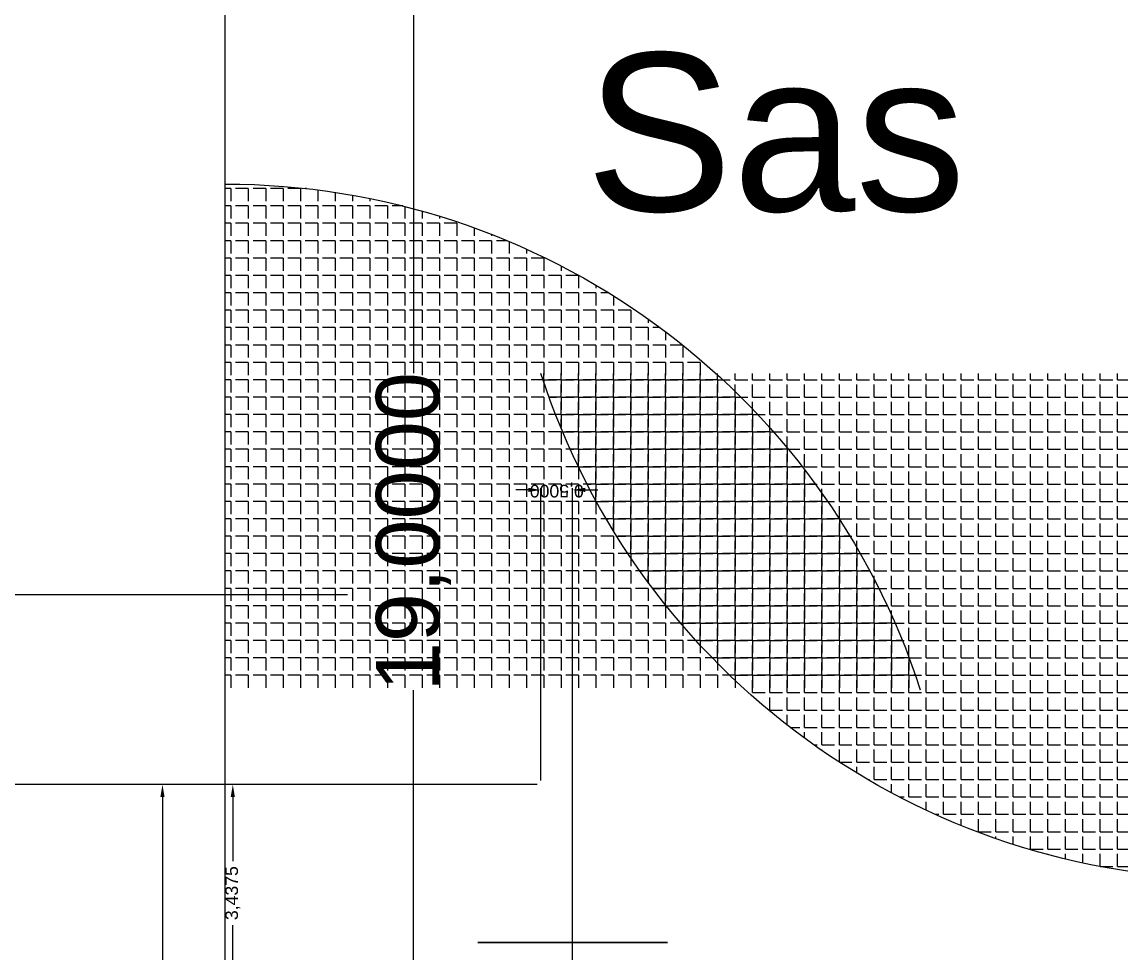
# Model space of a CAD drawing. Header units: millimetres. Extents: x -129 to 171, y -129 to 202.
# Drawn here: x 56.4 to 73.78, y 111.96 to 126.69 of the extents above; entities that cross this region are included whole.
import ezdxf

# ---------------------------------------------------------------- set-up
doc = ezdxf.new("R2010")
doc.units = ezdxf.units.MM
doc.header["$MEASUREMENT"] = 0
for name, color, linetype, plot in [('Dimensiune acoperis', 11, 'Continuous', False), ('Dimensiuni corp 0', 11, 'Continuous', False), ('Dimensiuni interior_0', 11, 'Continuous', False), ('Dimensiuni lift', 11, 'Continuous', False)]:
    doc.layers.add(name, color=color, linetype=linetype, plot=plot)
doc.layers.add('Text_1', color=231, linetype='Continuous')
doc.layers.add('Uși_sas', color=201, linetype='Continuous')
doc.styles.get("Standard").update_dxf_attribs({"font": 'arial.ttf'})
doc.dimstyles.new('Mici', dxfattribs={"dimtxt": 0.05, "dimasz": 0.05, "dimexe": 0.03, "dimexo": 0.0625, "dimgap": 0.09, "dimtad": 0, "dimdec": 4, "dimzin": 0, "dimtxsty": 'Standard', "dimcen": 0.09, "dimclrd": 1, "dimclre": 1, "dimadec": 0, "dimazin": 0, "dimtfac": 1, "dimtdec": 4, "dimtofl": 0, "dimtmove": 0, "dimatfit": 3, "dimfxl": 1, "dimtolj": 1, "dimtzin": 0, "dimarcsym": 0})
doc.dimstyles.get("Standard").update_dxf_attribs({"dimtxt": 0.18, "dimasz": 0.18, "dimexe": 0.18, "dimexo": 0.0625, "dimgap": 0.09, "dimtad": 0, "dimtih": 1, "dimtoh": 1, "dimdec": 4, "dimzin": 0, "dimdsep": 46, "dimtxsty": 'Standard', "dimcen": 0.09, "dimadec": 0, "dimazin": 0, "dimtfac": 1, "dimtdec": 4, "dimtofl": 0, "dimtmove": 0, "dimatfit": 3, "dimfxl": 1, "dimtolj": 1, "dimtzin": 0, "dimarcsym": 0})

# ---------------------------------------------------------------- blocks, each defined once
blk = doc.blocks.new('*D107')
at = {"layer": 'Defpoints', "color": 0, "transparency": 16777216}
for p in [(71.87651810813051, 130.5513269094025), (77.85934209984546, 130.5513269094025), (71.87651810813051, 111.5513269094025)]:
    blk.add_point(p, dxfattribs=at)
at = {"layer": 'Dimensiuni lift', "color": 1, "lineweight": -2, "transparency": 16777216}
for p, q in [((71.93901810813051, 130.5513269094025), (78.03934209984546, 130.5513269094025)), ((77.85934209984546, 129.7513269094025), (77.85934209984546, 123.5567430076289)), ((77.85934209984546, 112.3513269094025), (77.85934209984546, 118.545910811176)), ((71.93901810813051, 111.5513269094025), (78.03934209984546, 111.5513269094025))]:
    blk.add_line(p, q, dxfattribs=at)
at = {"layer": 'Dimensiuni lift', "color": 1, "transparency": 16777216}
for points in [[(77.72600876651212, 129.7513269094025), (77.9926754331788, 129.7513269094025), (77.85934209984546, 130.5513269094025)], [(77.72600876651212, 112.3513269094025), (77.9926754331788, 112.3513269094025), (77.85934209984546, 111.5513269094025)]]:
    blk.add_solid(points, dxfattribs=at)
at = {"layer": 'Dimensiuni lift', "color": 0, "transparency": 16777216, "insert": (77.85934209984549, 121.0513269094024), "char_height": 1, "attachment_point": 5, "rotation": 90}
blk.add_mtext('\\A1;19,0000', dxfattribs=at)
blk = doc.blocks.new('*D252')
at = {"layer": 'Defpoints', "color": 0, "transparency": 16777216}
for p in [(55.61549557371359, 117.0513269094006), (76.8765181081294, 117.0513269094006), (76.87651810812898, 30.05132690940289)]:
    blk.add_point(p, dxfattribs=at)
at = {"layer": 'Dimensiuni corp 0', "color": 1, "lineweight": -2, "transparency": 16777216}
for p, q in [((76.8140181081294, 117.0513269094006), (55.4354955737136, 117.0513269094006)), ((55.61549557371359, 116.2513269094006), (55.61549557371361, 76.10449198443582)), ((55.61549557371362, 30.85132690940288), (55.61549557371361, 70.99816183436762)), ((76.81401810812898, 30.05132690940289), (55.43549557371362, 30.05132690940288))]:
    blk.add_line(p, q, dxfattribs=at)
at = {"layer": 'Dimensiuni corp 0', "color": 1, "transparency": 16777216}
for points in [[(55.48216224038026, 116.2513269094006), (55.74882890704693, 116.2513269094006), (55.61549557371359, 117.0513269094006)], [(55.48216224038028, 30.85132690940288), (55.74882890704695, 30.85132690940288), (55.61549557371362, 30.05132690940288)]]:
    blk.add_solid(points, dxfattribs=at)
at = {"layer": 'Dimensiuni corp 0', "color": 0, "transparency": 16777216, "insert": (55.61549557371362, 73.5513269094017), "char_height": 1, "attachment_point": 5, "rotation": 90}
blk.add_mtext('\\A1;87,0000', dxfattribs=at)
blk = doc.blocks.new('*D288')
at = {"layer": 'Defpoints', "color": 0, "transparency": 16777216}
for p in [(50.90336137668231, 120.0513269094024), (76.87651810812898, 120.0513269094024), (76.87651810812898, 30.05132690941483)]:
    blk.add_point(p, dxfattribs=at)
at = {"layer": 'Dimensiuni corp 0', "color": 1, "lineweight": -2, "transparency": 16777216}
for p, q in [((76.81401810812898, 120.0513269094024), (50.72336137668231, 120.0513269094024)), ((50.90336137668231, 119.2513269094024), (50.90336137668232, 77.60380985620263)), ((50.90336137668233, 30.85132690941482), (50.90336137668232, 72.49884396261463)), ((76.81401810812898, 30.05132690941483), (50.72336137668233, 30.05132690941482))]:
    blk.add_line(p, q, dxfattribs=at)
at = {"layer": 'Dimensiuni corp 0', "color": 1, "transparency": 16777216}
for points in [[(50.77002804334897, 119.2513269094024), (51.03669471001564, 119.2513269094024), (50.90336137668231, 120.0513269094024)], [(50.77002804334899, 30.85132690941482), (51.03669471001566, 30.85132690941482), (50.90336137668233, 30.05132690941482)]]:
    blk.add_solid(points, dxfattribs=at)
at = {"layer": 'Dimensiuni corp 0', "color": 0, "transparency": 16777216, "insert": (50.90336137668233, 75.0513269094086), "char_height": 1, "attachment_point": 5, "rotation": 90}
blk.add_mtext('\\A1;90,0000', dxfattribs=at)
blk = doc.blocks.new('*D648')
at = {"layer": 'Defpoints', "color": 0, "transparency": 16777216}
for p in [(79.87651810812926, 121.7116886264808), (79.87651810812926, 117.0513269094026), (80.37651810812972, 113.6138269094043)]:
    blk.add_point(p, dxfattribs=at)
at = {"layer": 'Dimensiuni interior_0', "color": 1, "lineweight": -2, "transparency": 16777216}
for p, q in [((79.67651810812929, 121.7116886264808), (79.47651810812928, 121.7116886264808)), ((79.87651810812929, 117.1138269094025), (79.87651810812929, 121.7416886264808)), ((80.37651810812974, 113.6763269094043), (80.37651810812974, 121.7416886264808)), ((80.57651810812975, 121.7116886264808), (80.77651810812975, 121.7116886264808))]:
    blk.add_line(p, q, dxfattribs=at)
at = {"layer": 'Dimensiuni interior_0', "color": 1, "transparency": 16777216}
for points in [[(79.67651810812929, 121.6783552931475), (79.67651810812929, 121.7450219598141), (79.87651810812929, 121.7116886264808)], [(80.57651810812975, 121.6783552931475), (80.57651810812975, 121.7450219598141), (80.37651810812974, 121.7116886264808)]]:
    blk.add_solid(points, dxfattribs=at)
at = {"layer": 'Dimensiuni interior_0', "color": 0, "transparency": 16777216, "insert": (80.12651810812952, 121.7116886264808), "char_height": 0.2, "attachment_point": 5, "rotation": 180}
blk.add_mtext('\\A1;0,5000', dxfattribs=at)
blk = doc.blocks.new('*D649')
at = {"layer": 'Defpoints', "color": 0, "transparency": 16777216}
for p in [(75.00194906913754, 117.0513269094043), (79.87651810812969, 117.0513269094043), (80.37651810812969, 113.6138269094043)]:
    blk.add_point(p, dxfattribs=at)
at = {"layer": 'Dimensiuni interior_0', "color": 1, "lineweight": -2, "transparency": 16777216}
for p, q in [((79.81401810812969, 117.0513269094043), (74.97194906913754, 117.0513269094043)), ((75.00194906913754, 116.8513269094042), (75.00194906913754, 115.8384022845748)), ((75.00194906913754, 113.8138269094043), (75.00194906913754, 114.8267515342337)), ((80.31401810812969, 113.6138269094043), (74.97194906913754, 113.6138269094043))]:
    blk.add_line(p, q, dxfattribs=at)
at = {"layer": 'Dimensiuni interior_0', "color": 1, "transparency": 16777216}
for points in [[(74.9686157358042, 116.8513269094042), (75.03528240247087, 116.8513269094042), (75.00194906913754, 117.0513269094043)], [(74.9686157358042, 113.8138269094043), (75.03528240247087, 113.8138269094043), (75.00194906913754, 113.6138269094043)]]:
    blk.add_solid(points, dxfattribs=at)
at = {"layer": 'Dimensiuni interior_0', "color": 0, "transparency": 16777216, "insert": (75.00194906913755, 115.3325769094043), "char_height": 0.2, "attachment_point": 5, "rotation": 90.00000000000001}
blk.add_mtext('\\A1;3,4375', dxfattribs=at)
blk = doc.blocks.new('*D939')
at = {"layer": 'Defpoints', "color": 0, "transparency": 16777216}
for p in [(73.88891750067636, 117.0513269094028), (79.87651810812935, 117.0513269094028), (79.87651810812926, 107.1138269094026)]:
    blk.add_point(p, dxfattribs=at)
at = {"layer": 'Dimensiuni interior_0', "color": 1, "lineweight": -2, "transparency": 16777216}
for p, q in [((79.81401810812935, 117.0513269094028), (73.85891750067636, 117.0513269094028)), ((73.88891750067636, 116.8513269094028), (73.88891750067636, 112.5884704973973)), ((73.88891750067636, 107.3138269094026), (73.88891750067636, 111.5766833214082)), ((79.81401810812926, 107.1138269094026), (73.85891750067636, 107.1138269094026))]:
    blk.add_line(p, q, dxfattribs=at)
at = {"layer": 'Dimensiuni interior_0', "color": 1, "transparency": 16777216}
for points in [[(73.85558416734303, 116.8513269094028), (73.92225083400969, 116.8513269094028), (73.88891750067636, 117.0513269094028)], [(73.85558416734303, 107.3138269094026), (73.92225083400969, 107.3138269094026), (73.88891750067636, 107.1138269094026)]]:
    blk.add_solid(points, dxfattribs=at)
at = {"layer": 'Dimensiuni interior_0', "color": 0, "transparency": 16777216, "insert": (73.88891750067637, 112.0825769094027), "char_height": 0.2, "attachment_point": 5, "rotation": 90}
blk.add_mtext('\\A1;9,9375', dxfattribs=at)
blk = doc.blocks.new('A$Ca0c041a6')
at = {"layer": 'Uși_sas'}
h = blk.add_hatch(dxfattribs=at)
h.set_pattern_fill('ANGLE', color=256, angle=180)
h.set_pattern_definition([(180, (36.59982392689709, 44.30000000000017), (-3.367778697655222e-17, -0.275), [0.2, -0.075]), (270, (36.59982392689709, 44.30000000000017), (0.275, -5.051668046482833e-17), [0.2, -0.075])])
h.paths.add_polyline_path([(39.59982392689709, 36.30000000000022), (50.59982392689638, 36.30000000000022, 0.3251838135919476), (39.59982392689709, 44.30000000000022)])
h = blk.add_hatch(dxfattribs=at)
h.set_pattern_fill('ANGLE', color=256)
h.set_pattern_definition([(0, (58.59982392689709, 33.30000000000028), (0, 0.275), [0.2, -0.075]), (90, (58.59982392689709, 33.30000000000028), (-0.275, 1.683889348827611e-17), [0.2, -0.075])])
h.paths.add_polyline_path([(55.59982392689709, 41.30000000000022), (44.5998239268978, 41.30000000000022, 0.3251838135919476), (55.59982392689709, 33.30000000000022)])
at = {"layer": 'Dimensiune acoperis'}
blk.add_line((39.60136673927164, 48.24939999999755, 29.99999999999762), (39.5998239268983, 25.89029999999835, 29.99999999999761), dxfattribs=at)
at = {"layer": 'Uși_sas'}
for points in [[(39.59982392689709, 44.30000000000022, -0.3251838135919544), (50.59982392689646, 36.29999999999995, -1.374999999999877)], [(55.59982392689709, 33.30000000000022, -0.3251838135919544), (44.59982392689771, 41.30000000000049, -1.374999999999877)]]:
    blk.add_lwpolyline(points, format="xyb", dxfattribs=at)
at = {"layer": 'Uși_sas', "extrusion": (0, -1, -2.220446049250313e-16)}
blk.add_circle((45.09982392689706, 13.99999999999761, -32.30000000000024), 1.5, dxfattribs=at)
at = {"layer": 'Text_1'}
blk.add_text('Sas', height=2.5, dxfattribs=at).set_placement((45.30256431060927, 43.87198551062852, 0.0999999999976211))
at = {"layer": 'Dimensiuni corp 0'}
dim = blk.add_linear_dim(base=(15.62666719544891, 37.80000000000025, -30.00000000000229), p1=(41.59982392689555, -52.19999999998737, -30.00000000000229), p2=(41.59982392689555, 37.8000000000002, -30.00000000000234), angle=90, dimstyle='Standard', dxfattribs=at)
dim.commit()
dim.dimension.update_dxf_attribs({"geometry": '*D288', "text_midpoint": (15.62666719544893, -7.19999999999358, -30.00000000000229), "insert": (-35.2766941812334, -82.25132690940218)})
dim = blk.add_linear_dim(base=(20.3388013924802, 34.79999999999838, -30.00000000000229), p1=(41.59982392689555, -52.19999999999931, -30.00000000000229), p2=(41.59982392689598, 34.79999999999832, -30.00000000000229), angle=90, dimstyle='Standard', dxfattribs=at)
dim.commit()
dim.dimension.update_dxf_attribs({"geometry": '*D252', "text_midpoint": (20.33880139248022, -8.700000000000486, -30.00000000000229), "dimtype": 128, "insert": (-35.2766941812334, -82.25132690940218)})
at = {"layer": 'Dimensiuni interior_0'}
dim = blk.add_linear_dim(base=(44.59982392689587, 39.46036171707867, -30.00000000000211), p1=(45.09982392689629, 31.36250000000207, -30.0000000000023), p2=(44.59982392689584, 34.80000000000034, -30.0000000000024), angle=180, dimstyle='Mici', override={"dimtxt": 0.2, "dimasz": 0.2}, dxfattribs=at)
dim.commit()
dim.dimension.update_dxf_attribs({"geometry": '*D648', "text_midpoint": (44.84982392689612, 39.46036171707863, -30.00000000000211), "dimtype": 128, "insert": (-35.2766941812334, -82.25132690940218)})
for base, p1, p2, picture, middle in [((38.61222331944296, 34.80000000000064, -30.00000000000234), (44.59982392689584, 24.86250000000034, -30.00000000000241), (44.59982392689592, 34.80000000000058, -30.00000000000232), '*D939', (38.61222331944298, 29.83125000000048, -30.00000000000234)), ((39.72525488790414, 34.80000000000207, -30.00000000000211), (45.09982392689629, 31.36250000000207, -30.00000000000231), (44.59982392689629, 34.80000000000207, -30.00000000000232), '*D649', (39.72525488790414, 33.08125000000207, -30.00000000000211))]:
    dim = blk.add_linear_dim(base=base, p1=p1, p2=p2, angle=90, dimstyle='Mici', override={"dimtxt": 0.2, "dimasz": 0.2}, dxfattribs=at)
    dim.commit()
    dim.dimension.update_dxf_attribs({"geometry": picture, "text_midpoint": middle, "insert": (-35.2766941812334, -82.25132690940218)})
at = {"layer": 'Dimensiuni lift'}
dim = blk.add_linear_dim(base=(42.58264791861207, 48.30000000000022, 147.8116519342572), p1=(36.59982392689709, 29.30000000000022, 147.8116519342337), p2=(36.59982392689709, 48.30000000000022, 149.9999999999976), angle=90, dimstyle='Standard', dxfattribs=at)
dim.commit()
dim.dimension.update_dxf_attribs({"geometry": '*D107', "text_midpoint": (42.5826479186121, 38.8000000000002, 149.9999999999976), "dimtype": 128, "insert": (-35.2766941812334, -82.25132690940218)})

msp = doc.modelspace()

# ---------------------------------------------------------------- block references
msp.add_blockref('A$Ca0c041a6', (20.00521919834317, 79.82216798985236))

doc.saveas('drawing.dxf')
